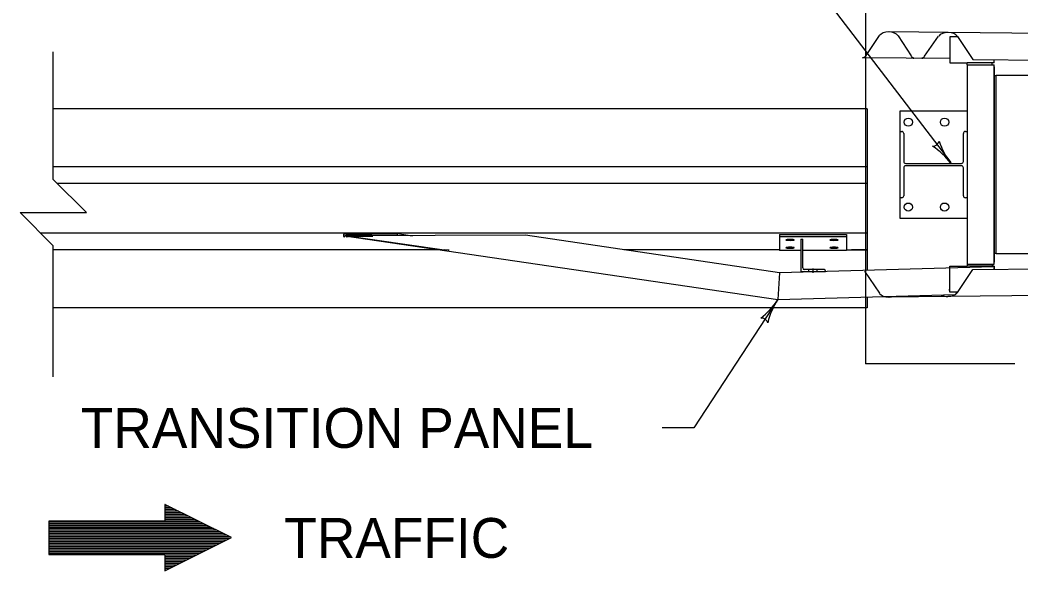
# Model space of a CAD drawing. Extents: x 47.45 to 50.2, y 10.37 to 12.04.
# Drawn here: x 48.9529 to 49.3045, y 11.6914 to 11.8849 of the extents above; entities that cross this region are included whole.
import ezdxf

# ---------------------------------------------------------------- set-up
doc = ezdxf.new("R2010")
doc.units = 0
for name, color, linetype in [('1', 7, 'Continuous'), ('12', 7, 'Continuous'), ('16', 7, 'Continuous'), ('2', 7, 'Continuous'), ('26', 7, 'Continuous'), ('34', 7, 'Continuous'), ('35', 7, 'Continuous'), ('4', 7, 'Continuous'), ('41', 7, 'Continuous'), ('5', 7, 'Continuous'), ('6', 7, 'Continuous'), ('7', 7, 'Continuous'), ('8', 7, 'Continuous'), ('9', 7, 'Continuous')]:
    doc.layers.add(name, color=color, linetype=linetype)

msp = doc.modelspace()

# ---------------------------------------------------------------- linework, layer by layer
at = {"layer": '1'}
for p, q in [((49.25049710481105, 11.853759385631205), (48.96453664881105, 11.853759385631205)), ((49.25049710481105, 11.853759385631205), (49.25049710481105, 11.796926545631207)), ((49.25049710481105, 11.833347385631207), (48.96453664881105, 11.833347385631207)), ((49.25049710481105, 11.827515385631207), (48.96598298481104, 11.827515385631207)), ((49.25049710481105, 11.810019385631206), (48.96015098481103, 11.810019385631206)), ((49.10026478481104, 11.804187385631206), (48.96453664881105, 11.804187385631206)), ((49.219727472811044, 11.804187385631206), (49.165017480811045, 11.804187385631206)), ((49.25049710481105, 11.804187385631206), (49.244974200811036, 11.804187385631206)), ((49.25049710481105, 11.787601177631208), (49.25049710481105, 11.783775385631209)), ((49.25049710481105, 11.783775385631209), (48.96453664881105, 11.783775385631209)), ((49.30235524881103, 11.764174033631205), (49.249867248811036, 11.764174033631205))]:
    msp.add_line(p, q, dxfattribs=at)
for points in [[(48.96453664881105, 11.759642569631206), (48.96453664881105, 11.805633721631207), (48.952872648811045, 11.817297721631208), (48.976200648811044, 11.817297721631208), (48.96453664881105, 11.828961721631208), (48.96453664881105, 11.873763145631207)], [(49.00382100081104, 11.714707009631208), (49.003803504811046, 11.714707009631208)], [(49.004987400811025, 11.714123809631207), (49.003803504811046, 11.714123809631207)], [(49.00615963281105, 11.713540609631206), (49.003803504811046, 11.713540609631206)], [(49.00733186481103, 11.712957409631208), (49.003803504811046, 11.712957409631208)], [(49.008504096811045, 11.712374209631207), (49.003803504811046, 11.712374209631207)], [(49.00967049681104, 11.711791009631206), (49.003803504811046, 11.711791009631206)], [(49.01084272881104, 11.711207809631208), (49.003803504811046, 11.711207809631208)], [(49.012014960811044, 11.710624609631207), (49.003803504811046, 11.710624609631207)], [(49.015525824811036, 11.708875009631209), (48.96297950481104, 11.708875009631209)], [(49.01610902481105, 11.708583409631206), (48.96297950481104, 11.708583409631206)], [(49.01728125681104, 11.708000209631209), (48.96297950481104, 11.708000209631209)], [(49.01845348881104, 11.707417009631207), (48.96297950481104, 11.707417009631207)], [(49.013187192811046, 11.710041409631206), (49.003803504811046, 11.710041409631206)], [(49.014353592811034, 11.709458209631206), (49.003803504811046, 11.709458209631206)], [(49.019625720811035, 11.706833809631206), (48.96297950481104, 11.706833809631206)], [(49.020797952811044, 11.706250609631208), (48.96297950481104, 11.706250609631208)], [(49.02196435281104, 11.705667409631207), (48.96297950481104, 11.705667409631207)], [(49.023136584811034, 11.705084209631206), (48.96297950481104, 11.705084209631206)], [(49.02430881681105, 11.704501009631207), (48.96297950481104, 11.704501009631207)], [(49.02548104881104, 11.703917809631209), (48.96297950481104, 11.703917809631209)], [(49.02548104881104, 11.703917809631209), (48.96297950481104, 11.703917809631209)], [(49.02664744881103, 11.703334609631206), (48.96297950481104, 11.703334609631206)], [(49.02644916081104, 11.702751409631206), (48.96297950481104, 11.702751409631206)], [(49.02528276081104, 11.702168209631209), (48.96297950481104, 11.702168209631209)], [(49.02412219281104, 11.701585009631208), (48.96297950481104, 11.701585009631208)], [(49.02296162481105, 11.701001809631206), (48.96297950481104, 11.701001809631206)], [(49.021801056811036, 11.700418609631209), (48.96297950481104, 11.700418609631209)], [(49.02063465681103, 11.699835409631207), (48.96297950481104, 11.699835409631207)], [(49.01947408881104, 11.699252209631206), (48.96297950481104, 11.699252209631206)], [(49.01831352081103, 11.698669009631208), (48.96297950481104, 11.698669009631208)], [(49.01715295281104, 11.698085809631207), (48.96297950481104, 11.698085809631207)], [(49.01598655281105, 11.697502609631206), (48.96297950481104, 11.697502609631206)], [(49.01482598481104, 11.696919409631207), (49.003803504811046, 11.696919409631207)], [(49.013665416811044, 11.696336209631207), (49.003803504811046, 11.696336209631207)], [(49.013665416811044, 11.696336209631207), (49.003803504811046, 11.696336209631207)], [(49.012504848811034, 11.695753009631208), (49.003803504811046, 11.695753009631208)], [(49.011338448811046, 11.695169809631206), (49.003803504811046, 11.695169809631206)], [(49.010177880811035, 11.694586609631209), (49.003803504811046, 11.694586609631209)], [(49.00901731281105, 11.694003409631208), (49.003803504811046, 11.694003409631208)], [(49.00785674481104, 11.693420209631206), (49.003803504811046, 11.693420209631206)], [(49.00669034481105, 11.692837009631209), (49.003803504811046, 11.692837009631209)], [(49.00552977681103, 11.692253809631204), (49.003803504811046, 11.692253809631204)], [(49.00436920881104, 11.691670609631206), (49.003803504811046, 11.691670609631206)]]:
    msp.add_lwpolyline(points, dxfattribs=at)
msp.add_lwpolyline([(49.02713150481103, 11.703095497631205), (49.003803504811046, 11.714718673631205), (49.003803504811046, 11.70888667363121), (48.96297950481104, 11.70888667363121), (48.96297950481104, 11.697216841631207), (49.003803504811046, 11.697216841631207), (49.003803504811046, 11.691384841631207)], close=True, dxfattribs=at)
at = {"layer": '12'}
msp.add_line((49.26207362481105, 11.853071209631207), (49.26207362481105, 11.853071209631207), dxfattribs=at)
at = {"layer": '16'}
for p, q in [((49.28558824881104, 11.860332049631207), (49.28558824881104, 11.807925697631207)), ((49.066567488811046, 11.809651969631206), (49.06807797681103, 11.809797769631205)), ((49.066567488811046, 11.809651969631206), (49.066567488811046, 11.808928801631208)), ((49.06806631281104, 11.809074601631208), (49.066567488811046, 11.808928801631208)), ((49.10104627281103, 11.804257369631207), (49.066975728811045, 11.809132921631207)), ((49.13045121681104, 11.809325377631206), (49.066999056811035, 11.809074601631208)), ((49.066999056811035, 11.809074601631208), (49.219120944811046, 11.786726377631206)), ((49.066999056811035, 11.809074601631208), (49.066999056811035, 11.809074601631208)), ((49.06807797681103, 11.809797769631205), (49.06806631281104, 11.809074601631208)), ((49.06807797681103, 11.809797769631205), (49.07148386481105, 11.809885249631208)), ((49.07148386481105, 11.809885249631208), (49.07557209681103, 11.809920241631207)), ((49.07148386481105, 11.809885249631208), (49.07148386481105, 11.809162081631207)), ((49.07557209681103, 11.809197073631205), (49.07148386481105, 11.809162081631207)), ((49.07557209681103, 11.809920241631207), (49.085340696811045, 11.809949401631208)), ((49.07557209681103, 11.809920241631207), (49.07557209681103, 11.809197073631205)), ((49.08533486481104, 11.809226233631207), (49.07557209681103, 11.809197073631205)), ((49.085340696811045, 11.809949401631208), (49.08533486481104, 11.809226233631207)), ((49.085340696811045, 11.809949401631208), (49.090781952811035, 11.809167913631205)), ((49.21967498481104, 11.796063409631207), (49.13045121681104, 11.809325377631206)), ((49.066567488811046, 11.808928801631208), (49.06696989681104, 11.808771337631207)), ((49.10102294481103, 11.804251537631206), (49.10104627281103, 11.804257369631207)), ((49.10104627281103, 11.804257369631207), (49.101915240811046, 11.804146561631207)), ((49.10334991281103, 11.804053249631208), (49.101915240811046, 11.804146561631207)), ((49.103641512811045, 11.804047417631207), (49.10334991281103, 11.804053249631208)), ((49.21967498481104, 11.796063409631207), (49.21913844081105, 11.786720545631207)), ((49.29489028881104, 11.798174593631206), (49.21967498481104, 11.796063409631207)), ((49.29507108081105, 11.797363945631208), (49.29507108081105, 11.797848001631206)), ((49.21913844081105, 11.786720545631207), (49.28157000081105, 11.788470145631207))]:
    msp.add_line(p, q, dxfattribs=at)
msp.add_ellipse((49.11771642301895, 11.804112175123134), major_axis=(-0.014866593081107831, 5.841947510029726e-05), ratio=0.01489030036533484, start_param=0.10393789609613441, end_param=0.10724408299446091, dxfattribs=at)
at = {"layer": '2'}
for p, q in [((49.21414107122631, 11.920780679535403), (49.27993704081104, 11.834846209631205)), ((49.249867248811036, 11.904235345631207), (49.249867248811036, 11.764174033631205)), ((49.21913844081105, 11.786720545631207), (49.189657680811024, 11.741674177631205)), ((49.219120944811046, 11.786726377631206), (49.219120944811046, 11.786726377631206)), ((49.21913844081105, 11.786720545631207), (49.21913844081105, 11.786720545631207)), ((49.189657680811024, 11.741674177631205), (49.17849523281104, 11.741674177631205))]:
    msp.add_line(p, q, dxfattribs=at)
for centre, radius, start, end in [((49.273614550785524, 11.842810907841942), 0.002188713591451245, 266.21523333333334, 348.33192777777776), ((49.30165957606167, 11.851181334861076), 0.027358919893999245, 198.78779444444444, 217.434525), ((49.258214505560424, 11.817916220401338), 0.027358919893999245, 37.440636111111075, 56.10941944444443), ((49.258214505560424, 11.817916220401338), 0.027358919893999245, 37.42841111111113, 37.44063611111113), ((49.19624576055326, 11.801703290057237), 0.027359777776290537, 308.14331388888894, 326.7900444444445), ((49.24203112106883, 11.771737801205177), 0.027359777776290537, 146.7961555555556, 165.46493888888892), ((49.24203112106883, 11.771737801205177), 0.027359777776290537, 146.78393055555566, 146.79615555555566), ((49.21343856064475, 11.778016820577921), 0.002188782222034547, 15.570752777777813, 97.68744722222226)]:
    msp.add_arc(centre, radius, start, end, dxfattribs=at)
at = {"layer": '26'}
for p, q in [((49.29507108081105, 11.869908193631208), (49.285646568811046, 11.869908193631208)), ((49.29507108081105, 11.869908193631208), (49.29507108081105, 11.871016273631206)), ((49.23003844881104, 11.796547465631207), (49.23003844881104, 11.797270633631205)), ((49.23291362481104, 11.796547465631207), (49.23291362481104, 11.797270633631205)), ((49.29507108081105, 11.798466193631208), (49.285646568811046, 11.798466193631208)), ((49.29507108081105, 11.798466193631208), (49.29507108081105, 11.797358113631207))]:
    msp.add_line(p, q, dxfattribs=at)
at = {"layer": '34'}
msp.add_line((49.23147895281104, 11.796162553631207), (49.23147895281104, 11.797655545631208), dxfattribs=at)
at = {"layer": '35'}
for p, q in [((49.219727472811044, 11.809634473631206), (49.24323043281103, 11.809634473631206)), ((49.219727472811044, 11.809634473631206), (49.219727472811044, 11.804024089631206)), ((49.24323043281103, 11.809634473631206), (49.24323043281103, 11.808905473631206)), ((49.219727472811044, 11.808905473631206), (49.24323043281103, 11.808905473631206)), ((49.227139944811036, 11.807925697631207), (49.22786894481103, 11.807925697631207)), ((49.227139944811036, 11.807925697631207), (49.227139944811036, 11.796547465631207)), ((49.22786894481103, 11.797824673631208), (49.22786894481103, 11.807925697631207)), ((49.24323043281103, 11.808905473631206), (49.24323043281103, 11.804024089631206)), ((49.227139944811036, 11.804024089631206), (49.219727472811044, 11.804024089631206)), ((49.24323043281103, 11.804024089631206), (49.22786311281104, 11.804024089631206)), ((49.227139944811036, 11.796547465631207), (49.23591127281104, 11.796547465631207)), ((49.23536889681103, 11.797270633631205), (49.22841715281104, 11.797270633631205)), ((49.23591127281104, 11.796547465631207), (49.23591127281104, 11.796722425631208))]:
    msp.add_line(p, q, dxfattribs=at)
for centre, major_axis, ratio, start_param, end_param in [((49.223448544234955, 11.807685483616819), (0.0014631922375781762, 0), 0.10432051354666085, 0, 3.141592653589793), ((49.223448544234955, 11.807685483616819), (0.0014631922375781762, 0), 0.10432051354666085, 3.141592653589793, 6.283185307179586), ((49.23884085138606, 11.807685483616819), (0.0014631922375781762, 0), 0.10432051354666085, 0, 3.141592653589793), ((49.23884085138606, 11.807685483616819), (0.0014631922375781762, 0), 0.10432051354666085, 3.141592653589793, 6.283185307179586), ((49.223448544234955, 11.804937946235285), (0.0014631922375781762, 0), 0.10432051354666085, 0, 3.141592653589793), ((49.223448544234955, 11.804937946235285), (0.0014631922375781762, 0), 0.10432051354666085, 3.141592653589793, 6.283185307179586), ((49.23884085138606, 11.804937946235285), (0.0014631922375781762, 0), 0.10432051354666085, 0, 3.141592653589793), ((49.23884085138606, 11.804937946235285), (0.0014631922375781762, 0), 0.10432051354666085, 3.141592653589793, 6.283185307179586), ((49.22841560669331, 11.797819030441394), (-0.0005486970890918052, 6.719601338577494e-20), 0.9965203064317758, 0, 1.5707963267948966), ((49.23536576982182, 11.796725454858684), (0.0005486970890918048, 0), 0.9965203064317759, 0, 1.5707963267948966)]:
    msp.add_ellipse(centre, major_axis=major_axis, ratio=ratio, start_param=start_param, end_param=end_param, dxfattribs=at)
at = {"layer": '4'}
for p, q in [((49.27952296881104, 11.798472025631208), (49.285611576811036, 11.798472025631208)), ((49.27952296881104, 11.798326225631206), (49.27952296881104, 11.798472025631208)), ((49.28218236081104, 11.789181649631207), (49.287594456811036, 11.797288129631205)), ((49.29439456881103, 11.798472025631208), (49.285611576811036, 11.798472025631208)), ((49.29439456881103, 11.798472025631208), (49.29507108081105, 11.798472025631208)), ((49.29439456881103, 11.798472025631208), (49.29507108081105, 11.798472025631208)), ((49.29507108081105, 11.798472025631208), (49.29507108081105, 11.798326225631206)), ((49.29507108081105, 11.798326225631206), (49.29507108081105, 11.797363945631208)), ((49.27938883281103, 11.789887321631207), (49.27938883281103, 11.790365545631206)), ((49.27888728081105, 11.787828625631207), (49.25822450481104, 11.787630337631208))]:
    msp.add_line(p, q, dxfattribs=at)
for centre, major_axis, ratio, start_param, end_param in [((49.278867028092144, 11.789941707628621), (0.003563910104575428, 3.396347409048898e-05), 0.5932529127175336, 3.9913025153392563, 4.712450212352614), ((49.278867028092144, 11.789941707628621), (0.003563910104575428, 3.396347409048898e-05), 0.5932529127175336, 4.712450212352614, 5.899274103708758), ((49.25820370789615, 11.789744038132424), (-0.003483100475362489, -3.318391435875795e-05), 0.6070166851811432, 1.1751492385454498, 1.57086066157038), ((49.25820370789615, 11.789744038132424), (-0.003483100475362489, -3.318391435875795e-05), 0.6070166851811432, 1.57086066157038, 2.027405293266732)]:
    msp.add_ellipse(centre, major_axis=major_axis, ratio=ratio, start_param=start_param, end_param=end_param, dxfattribs=at)
at = {"layer": '41'}
for p, q in [((49.067523936811035, 11.809424521631206), (49.069022760811045, 11.809570321631204)), ((49.067523936811035, 11.809424521631206), (49.067523936811035, 11.808701353631207)), ((49.069022760811045, 11.809570321631204), (49.07244031281105, 11.809669465631206)), ((49.07244031281105, 11.809669465631206), (49.07652854481104, 11.809710289631207)), ((49.069022760811045, 11.808841321631208), (49.067523936811035, 11.808701353631207)), ((49.07244031281105, 11.808946297631207), (49.069022760811045, 11.808841321631208)), ((49.07652854481104, 11.808987121631207), (49.07244031281105, 11.808946297631207))]:
    msp.add_line(p, q, dxfattribs=at)
for centre, start_param, end_param in [((49.08377876743079, 11.80869298186244), 5.200183926263472, 6.38712344568256), ((49.09448500060278, 11.807146053561974), 0.1039381869843431, 0.10724258007204947)]:
    msp.add_ellipse(centre, major_axis=(-0.014866690642738451, 2.3065700075123835e-05), ratio=0.014890299007557927, start_param=start_param, end_param=end_param, dxfattribs=at)
at = {"layer": '5'}
for p, q in [((49.249867248811036, 11.872124353631207), (49.25487693681104, 11.879455177631206)), ((49.278939768811036, 11.880551593631207), (49.25835280881104, 11.880749881631207)), ((49.38700672881103, 11.879513497631205), (49.278939768811036, 11.880551593631207)), ((49.26136212081103, 11.879396857631207), (49.265992728811035, 11.872316809631206)), ((49.27068165681105, 11.872281817631206), (49.275557208811044, 11.879256889631208)), ((49.282299000811044, 11.879041105631204), (49.27952296881104, 11.879041105631204)), ((49.27952296881104, 11.879041105631204), (49.27952296881104, 11.870053993631206)), ((49.28221735281105, 11.879198569631209), (49.28761195281104, 11.871086257631205)), ((49.28221735281105, 11.879198569631209), (49.28761195281104, 11.871086257631205)), ((49.27952296881104, 11.871407017631208), (49.24882915281104, 11.871704449631208)), ((49.24944151281103, 11.871815257631207), (49.24944151281103, 11.871815257631207)), ((49.27952296881104, 11.870053993631206), (49.27952296881104, 11.869914025631205)), ((49.27952296881104, 11.869914025631205), (49.285646568811046, 11.869914025631205)), ((49.28761195281104, 11.871086257631205), (49.40011706481104, 11.870007337631206)), ((49.285611576811036, 11.799201025631206), (49.285611576811036, 11.798472025631208)), ((49.285611576811036, 11.799201025631206), (49.29439456881103, 11.799201025631206)), ((49.285611576811036, 11.799201025631206), (49.28576320881104, 11.799201025631206)), ((49.29439456881103, 11.799201025631206), (49.29439456881103, 11.798472025631208)), ((49.29439456881103, 11.799201025631206), (49.29517605681104, 11.799201025631206)), ((49.24957564881104, 11.796681601631207), (49.25487693681104, 11.788919209631208)), ((49.27952296881104, 11.798466193631208), (49.285646568811046, 11.798466193631208)), ((49.27952296881104, 11.798320393631204), (49.27952296881104, 11.798466193631208)), ((49.27952296881104, 11.789339113631208), (49.27952296881104, 11.798320393631204)), ((49.28219402481104, 11.789187481631208), (49.287629448811046, 11.797288129631205)), ((49.28761195281104, 11.797288129631205), (49.40011706481104, 11.798372881631206)), ((49.38700672881103, 11.788860889631206), (49.278939768811036, 11.787822793631207)), ((49.282299000811044, 11.789333281631206), (49.27952296881104, 11.789333281631206)), ((49.27888728081105, 11.787828625631207), (49.25813119281104, 11.787630337631208))]:
    msp.add_line(p, q, dxfattribs=at)
for centre, major_axis, ratio, start_param, end_param in [((49.25811063171497, 11.878632014368355), (-0.003498609877922255, 3.2960348489095345e-05), 0.6038723327332972, 4.7122305917550715, 5.8990544831112155), ((49.25811063171497, 11.878632014368355), (-0.003498609877922255, 3.2960348489095345e-05), 0.6038723327332972, 3.525406700398927, 4.7122305917550715), ((49.25811063171497, 11.878632014368355), (0.003498609877922309, -3.296034848909785e-05), 0.6038723327332958, 0.3838140468091341, 1.5706379381652782), ((49.27892106257763, 11.878437303451268), (-0.003551262092468674, 3.409071598604462e-05), 0.5953240797610373, 4.712388980384691, 5.8992128717408345), ((49.27892106257763, 11.878437303451268), (0.0035512620924689014, -3.409071598604574e-05), 0.5953240797610068, 1.5707963267948966, 2.7576202181510405), ((49.27892106257763, 11.878437303451268), (-0.003551262092468674, 3.409071598604462e-05), 0.5953240797610373, 3.5255650890285457, 4.71238898038469), ((49.27892106257763, 11.878437303451268), (0.0035512620924689014, -3.409071598604574e-05), 0.5953240797610068, 0.38397243543875254, 1.5707963267948966), ((49.24881229105519, 11.872391144375094), (0.0011398412964349113, -1.073842687915547e-05), 0.6038723327332954, 4.785276935792797, 5.8990544831112155), ((49.26366836333296, 11.863315920710233), (0.00010268144352847393, 0.01056773409043139), 0.4075478458731011, 5.675474994011392, 5.7361567468888355), ((49.26366836333296, 11.863315920710246), (0.0001026814435284949, 0.010567734090433548), 0.4075478458730954, 5.675474994011392, 5.7361567468888355), ((49.27279868389429, 11.863185750374997), (0.00010268144352847404, 0.0105677340904314), 0.4075478458731098, 0.5370557004634882, 0.6006646129033664), ((49.27279868389429, 11.863185750374987), (0.00010268144352848209, 0.01056773409043223), 0.40754784587308146, 0.5370557004634882, 0.6006646129033664), ((49.25811063171497, 11.789739023495455), (0.003498609877922309, 3.2960348489097364e-05), 0.6038723327332958, 3.525723477658165, 4.71254736901431), ((49.25811063171497, 11.789739023495455), (-0.003498609877922255, -3.2960348489095345e-05), 0.6038723327332972, 0.384130824068371, 1.570954715424515), ((49.27886594947722, 11.789936544386107), (0.003579779201361071, 3.374864865426697e-05), 0.5901798572879805, 4.712539902883619, 5.899363794239764), ((49.27886594947722, 11.789936544386107), (-0.0035797792013608394, -3.374864865426422e-05), 0.5901798572880116, 1.5709472492938263, 2.7577711406499703)]:
    msp.add_ellipse(centre, major_axis=major_axis, ratio=ratio, start_param=start_param, end_param=end_param, dxfattribs=at)
for points in [[(49.26621434481104, 11.871966889631206), (49.26622600881105, 11.871943561631207), (49.26623767281104, 11.871931897631208), (49.266272664811034, 11.871879409631207), (49.266295992811045, 11.871850249631208), (49.266348480811025, 11.871791929631208), (49.266377640811044, 11.871768601631207), (49.26643596081104, 11.871716113631207), (49.26647095281105, 11.871698617631207), (49.266535104811034, 11.871651961631208), (49.26656426481104, 11.871634465631208), (49.266651744811035, 11.871593641631208), (49.26671006481104, 11.871570313631207), (49.26682670481103, 11.871535321631207), (49.26687919281105, 11.871529489631206), (49.26693751281104, 11.871529489631206), (49.26693751281104, 11.871529489631206), (49.26693751281104, 11.871529489631206)], [(49.26693751281104, 11.871529489631206), (49.26693751281104, 11.871529489631206), (49.26693751281104, 11.871529489631206), (49.26687919281105, 11.871529489631206), (49.26682670481103, 11.871535321631207), (49.26671006481104, 11.871570313631207), (49.266651744811035, 11.871593641631208), (49.26656426481104, 11.871634465631208), (49.266535104811034, 11.871651961631208), (49.26647095281105, 11.871698617631207), (49.26643596081104, 11.871716113631207), (49.266377640811044, 11.871768601631207), (49.266348480811025, 11.871791929631208), (49.266295992811045, 11.871850249631208), (49.266272664811034, 11.871879409631207), (49.26623767281104, 11.871931897631208), (49.26622600881105, 11.871943561631207), (49.26621434481104, 11.871966889631206)], [(49.269701880811034, 11.871500329631205), (49.26975436881103, 11.871500329631205), (49.26981268881104, 11.871511993631206), (49.269923496811046, 11.871535321631207), (49.26998181681104, 11.871558649631206), (49.27007512881104, 11.871593641631208), (49.27010428881105, 11.871616969631209), (49.27016844081104, 11.871651961631208), (49.27020343281105, 11.871675289631206), (49.27027341681104, 11.871721945631208), (49.27029674481104, 11.871751105631207), (49.27035506481105, 11.871803593631206), (49.27038422481104, 11.871838585631208), (49.27042504881103, 11.871885241631208), (49.27043671281104, 11.871908569631207), (49.27044837681104, 11.871926065631206)], [(49.27044837681104, 11.871926065631206), (49.27043671281104, 11.871908569631207), (49.27042504881103, 11.871885241631208), (49.27038422481104, 11.871838585631208), (49.27035506481105, 11.871803593631206), (49.27029674481104, 11.871751105631207), (49.27027341681104, 11.871721945631208), (49.27020343281105, 11.871675289631206), (49.27016844081104, 11.871651961631208), (49.27010428881105, 11.871616969631209), (49.27007512881104, 11.871593641631208), (49.26998181681104, 11.871558649631206), (49.269923496811046, 11.871535321631207), (49.26981268881104, 11.871511993631206), (49.26975436881103, 11.871500329631205), (49.269701880811034, 11.871500329631205)]]:
    msp.add_open_spline(points, degree=3, dxfattribs=at)
at = {"layer": '6'}
for p, q in [((49.285646568811046, 11.869179193631206), (49.285646568811046, 11.869914025631205)), ((49.285646568811046, 11.869179193631206), (49.285646568811046, 11.869908193631208)), ((49.285646568811046, 11.869179193631206), (49.285646568811046, 11.799201025631206)), ((49.285646568811046, 11.869179193631206), (49.29439456881103, 11.869179193631206)), ((49.285646568811046, 11.869179193631206), (49.29439456881103, 11.869179193631206)), ((49.285646568811046, 11.869179193631206), (49.28579236881104, 11.869179193631206)), ((49.285646568811046, 11.869179193631206), (49.28578653681103, 11.869179193631206)), ((49.29439456881103, 11.869179193631206), (49.29439456881103, 11.869908193631208)), ((49.29439456881103, 11.869179193631206), (49.29439456881103, 11.869908193631208)), ((49.29439456881103, 11.869179193631206), (49.29517605681104, 11.869179193631206)), ((49.29439456881103, 11.869179193631206), (49.29517605681104, 11.869179193631206)), ((49.29517605681104, 11.799201025631206), (49.29517605681104, 11.869179193631206)), ((49.29572426481104, 11.865335905631207), (49.29517605681104, 11.865335905631207)), ((49.29572426481104, 11.865604177631209), (49.29572426481104, 11.863003105631206)), ((49.29572426481104, 11.862454897631206), (49.29572426481104, 11.805989473631207)), ((49.26207362481105, 11.853071209631207), (49.28558824881104, 11.853071209631207)), ((49.26207362481105, 11.81518653763121), (49.26207362481105, 11.853071209631207)), ((49.26207362481105, 11.845781209631205), (49.26265682481103, 11.845781209631205)), ((49.26335083281105, 11.845093033631205), (49.26335083281105, 11.835236953631208)), ((49.28430520881103, 11.835236953631208), (49.28430520881103, 11.845093033631205)), ((49.28499921681105, 11.845781209631205), (49.28558824881104, 11.845781209631205)), ((49.28558824881104, 11.845617913631207), (49.28558824881104, 11.845617913631207)), ((49.26404484081105, 11.834548777631207), (49.283611200811045, 11.834548777631207)), ((49.283611200811045, 11.833714801631208), (49.26404484081105, 11.833714801631208)), ((49.26335083281105, 11.833026625631206), (49.26335083281105, 11.823170545631209)), ((49.28430520881103, 11.823170545631209), (49.28430520881103, 11.833026625631206)), ((49.26265682481103, 11.822482369631208), (49.26207362481105, 11.822482369631208)), ((49.28558824881104, 11.822482369631208), (49.28499921681105, 11.822482369631208)), ((49.28558824881104, 11.822674825631207), (49.28558824881104, 11.822674825631207)), ((49.28558824881104, 11.81518653763121), (49.26207362481105, 11.81518653763121)), ((49.29517605681104, 11.803038481631207), (49.29572426481104, 11.803038481631207)), ((49.285646568811046, 11.799201025631206), (49.285646568811046, 11.798466193631208)), ((49.285646568811046, 11.799201025631206), (49.29439456881103, 11.799201025631206)), ((49.285646568811046, 11.799201025631206), (49.28579236881104, 11.799201025631206)), ((49.285646568811046, 11.799195193631205), (49.285646568811046, 11.798466193631208)), ((49.285646568811046, 11.799195193631205), (49.28578653681103, 11.799195193631205)), ((49.29439456881103, 11.799201025631206), (49.29439456881103, 11.798466193631208)), ((49.29439456881103, 11.799201025631206), (49.29517605681104, 11.799201025631206))]:
    msp.add_line(p, q, dxfattribs=at)
for centre in [(49.26496519334976, 11.849044335187905), (49.27769493629567, 11.849044335187905), (49.26496519334976, 11.819215894675903), (49.27769493629567, 11.819215894675903)]:
    msp.add_ellipse(centre, major_axis=(-0.0014465616984000002, 1.7715271537147192e-19), ratio=0.9913573970513468, dxfattribs=at)
for centre, major_axis, ratio, start_param, end_param in [((49.26265636515417, 11.845090518035658), (-0.0006943496152319948, 8.503330337830588e-20), 0.9913573970513476, 3.141592653589793, 4.71238898038469), ((49.28500018859752, 11.845090518035658), (-0.000694349615232, 8.503330337830652e-20), 0.991357397051347, 4.71238898038469, 6.283185307179586), ((49.264045064384625, 11.835233709868465), (0.000694349615232, 0), 0.991357397051347, 3.141592653589793, 4.71238898038469), ((49.264045064384625, 11.833026519995352), (0.000694349615232, 0), 0.991357397051347, 1.5707963267948966, 3.141592653589793), ((49.28361148936705, 11.835233709868465), (0.0006943496152318799, 0), 0.9913573970513474, 4.71238898038469, 6.283185307179586), ((49.28361148936705, 11.833026519995352), (0.0006943496152319994, 0), 0.9913573970513472, 0, 1.5707963267948966), ((49.26265636515417, 11.823169711828161), (-0.0006943496152320327, 8.503330337831051e-20), 0.991357397051347, 1.5707963267948966, 3.141592653589793), ((49.28500018859752, 11.823169711828161), (-0.0006943496152320025, 8.503330337830682e-20), 0.9913573970513473, 0, 1.5707963267948966)]:
    msp.add_ellipse(centre, major_axis=major_axis, ratio=ratio, start_param=start_param, end_param=end_param, dxfattribs=at)
at = {"layer": '7'}
msp.add_lwpolyline([(49.295864232811034, 11.865604177631209), (49.38974776881103, 11.865604177631209), (49.38974776881103, 11.802805201631209), (49.295864232811034, 11.802805201631209), (49.295864232811034, 11.865604177631209)], dxfattribs=at)
at = {"layer": '8'}
msp.add_line((49.24323043281103, 11.804187385631206), (49.25049710481105, 11.804187385631206), dxfattribs=at)
at = {"layer": '9'}
msp.add_line((49.29511773681103, 11.868491017631206), (49.29511773681103, 11.799918361631207), dxfattribs=at)

# ---------------------------------------------------------------- texts
at = {"layer": '1'}
for s, p in [('TRANSITION PANEL', (48.974241096811035, 11.734617457631208)), ('TRAFFIC', (49.04572392081104, 11.695992121631205))]:
    msp.add_text(s, height=0.0139968, dxfattribs=at).set_placement(p)

doc.saveas('drawing.dxf')
